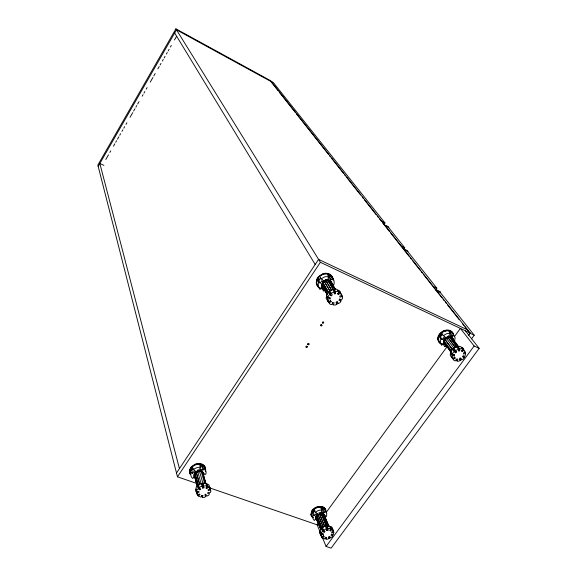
<?xml version="1.0" encoding="UTF-8"?>
<svg xmlns="http://www.w3.org/2000/svg" width="577" height="577" viewBox="0 0 577 577"><rect width="100%" height="100%" fill="white"/><g stroke="black" fill="none" stroke-linecap="round" stroke-linejoin="round"><path stroke-width="0.87" d="M319.564 514.201L319.023 512.686L320.682 512.607L326.279 525.798L324.591 526.109L320.084 515.427M320.682 512.607L322.211 512.607L327.628 525.993L322.731 514.496C322.593 513.032 319.737 515.679 319.564 513.97M325.911 280.898L325.284 279.578L325.911 280.61L324.397 281.684M324.591 526.109L319.737 514.374L317.018 516.321L316.384 517.663L317.018 520.086M439.761 335.259L440.677 334.126L440.431 333.794L439.761 335.259L441.513 334.985L440.677 334.126M327.159 279.6L328.89 279.715L329.525 280.747L327.794 280.638L327.159 279.6L325.284 279.867M326.279 525.798L320.682 512.376M333.636 290.181L327.988 280.667L329.719 281.071L334.956 289.582M312.792 517.396A7.768 5.727 -24.1 0 1 311.075 514.951C310.888 511.179 313.383 508.005 316.946 506.837L322.565 506.707L324.029 507.471L325.724 509.931L326.019 511.864L325.277 508.972A7.775 5.727 -24.1 0 0 318.086 506.959A7.775 5.727 -24.1 0 0 311.486 512.217M456.998 347.044L458.217 346.842L458.138 348.724L459.71 350.816L458.484 351.025L458.571 349.135L449.887 337.343L452.635 338.62M459.71 350.816L459.79 348.926L458.217 346.842M449.634 337.011L448.834 335.944L450.406 336.297L458.665 347.231M448.819 336.211L447.074 336.463L455.275 347.412L447.889 337.271L446.786 337.826M457.049 347.145L448.834 335.944M329.005 275.885L329.164 274.363L328.024 275.078L329.698 275.647L329.164 274.363M196.75 491.532L196.05 488.993L196.627 492.549L198.82 492.433L198.942 491.416L196.75 491.532L196.945 489.996L198.308 488.755L196.851 483.764M312.691 511.121L312.835 510.025L312.59 511.092L314.263 510.933L312.59 511.092L313.845 510.256L314.263 510.933M440.922 343.611A8.576 6.664 -33.9 0 1 438.39 341.295L437.82 339.665L438.03 338.187A8.193 6.369 -33.9 0 1 442.739 331.688L444.478 330.477L446.54 330.051A8.576 6.664 -33.9 0 1 452.837 333.001L453.392 334.638M450.457 331.378L450.356 332.128L450.37 331.169L449.209 331.753L449.555 332.9L450.37 331.169L449.526 332.583L449.209 331.753L450.457 331.378L449.526 332.583M190.41 474.229A8.273 6.39 -18.9 0 1 189.617 472.751L190.482 467.68L191.903 466.569A8.273 6.39 -18.9 0 1 201.705 464.355A8.273 6.39 -18.9 0 1 205.354 471.286M189.617 472.751L190.049 470.219M326.539 296.83L326.741 295.633L327.952 297.674L330.224 297.66L330.015 298.857L327.743 298.872L326.539 296.83L328.046 296.823M327.952 297.674L328.27 295.871L329.77 294.479L322.218 281.864L323.062 283.076L322.117 284.569M320.004 532.254L320.185 531.316L321.23 533.848L323.235 533.718L323.055 534.648L321.05 534.778L320.004 532.254L321.339 532.167M321.23 533.848L321.504 532.427L322.824 531.273L321.771 528.748L322.644 527.984L323.697 530.508L325.031 531.46L324.151 532.232L322.824 531.273M332.741 529.664L333.823 532.182L333.297 534.829L331.537 534.396L330.974 535.297L332.734 535.73L331.883 537.093L330.26 537.894L329.539 536.545L328.464 537.079L329.178 538.42L327.556 539.221L326.034 539.098L325.24 537.201M316.795 281.1L317.523 277.71L319.175 276.318A8.799 7.328 -30.5 0 1 328.104 273.779A8.799 7.328 -30.5 0 1 333.167 279.816M323.509 322.658L323.329 321.872L322.413 322.175L322.363 322.767L323.25 322.896M450.659 353.521L450.911 352.424L452.462 354.523L454.553 354.494L454.294 355.591L452.209 355.62L450.659 353.521L452.051 353.499M452.462 354.523L452.844 352.872L454.301 351.581L455.614 352.799L456.58 351.948L453.702 348.638L452.743 349.489L454.301 351.581M311.075 514.951L312.179 510.263M464.608 351.941L465.668 353.34L464.925 356.435L463.129 355.814L462.48 356.846L464.276 357.466L463.295 359.017L461.55 359.868L459.984 357.754M452.577 336.319L450.687 333.831L451.784 332.374L453.681 334.855L452.577 336.319L449.533 334.811L450.637 333.347L448.755 330.866L446.879 330.772L443.057 331.941L441.362 333.117L443.223 335.605L444.636 336.304L442.263 339.456L440.417 336.954L439.003 336.261L438.491 338.014L438.982 341.281L441.787 345.096L442.884 343.64L445.927 345.125L444.831 346.575L442.985 344.058M439.003 336.261L440.85 338.764L440.323 342.24L441.787 345.096M205.109 494.063L205.838 496.609L204.114 497.453L202.433 497.302L203.039 495.542L201.69 495.427L201.092 497.186L198.207 495.917L197.738 494.215M322.002 288.889A8.799 7.328 -30.5 0 1 316.73 279.968L317.523 277.71L322.918 273.686A8.792 7.328 -30.5 0 1 332.972 279.867M339.723 298.965L340.971 300.999L340.004 302.694L338.158 303.596L337.357 301.807L336.131 302.406L336.939 304.202L335.093 305.103L333.369 304.829L334.126 302.781L332.749 302.564L331.999 304.613L330.131 304.31L327.909 300.898M326.034 539.098L326.697 537.476L325.478 537.375L324.7 538.99L322.276 537.865L321.49 535.968M194.24 474.914L194.838 473.465M461.55 359.868L460.908 358.23L459.746 358.793L460.396 360.423L458.65 361.267L457.078 361.036L457.878 359.154L456.623 358.959L455.823 360.841L454.121 360.589L451.142 356.406M317.689 513.595L316.311 514.626L321.836 527.854L321.187 529.203L315.677 515.961L316.218 517.259L317.054 516.04L322.038 527.977L323.235 526.808L317.487 513.472L323.235 526.808M452.289 349.294L451.524 350.852L443.388 339.86L445.437 337.033L453.818 348.155L452.289 349.294L444.139 338.324M444.182 340.935L445.134 339.55M321.663 325.37L321.483 324.584L320.682 324.75L320.523 325.471L321.245 325.68M192.119 469.043L192.682 468.026L191.42 469.101L192.119 469.043L191.102 468.625M468.596 335.215L470.19 333.037L270.368 80.571L175.884 28.85L97.845 165.072L177.471 476.818L196.151 483.245M98.184 166.4L176.483 29.809L271.219 81.645M105.807 159.483L108.505 154.795M109.846 152.451L110.748 150.885M113.438 146.205L114.787 143.861M115.681 142.295L116.583 140.738M117.477 139.172L118.826 136.828M119.72 135.263L120.615 133.705M121.963 131.361L122.858 129.796M123.759 128.238L124.654 126.673M126.002 124.329L126.897 122.771M130.041 117.297L132.732 112.616M133.633 111.051L134.975 108.707M135.876 107.149L136.771 105.584M137.665 104.019L139.014 101.675M142.158 96.208L143.053 94.65M143.947 93.085L144.849 91.527M146.197 89.183L147.092 87.617M150.229 82.15L152.927 77.462M153.821 75.904L155.17 73.56M157.86 68.872L159.209 66.528M160.103 64.963L160.997 63.405M162.346 61.061L163.248 59.496M164.142 57.938L165.036 56.373M166.385 54.029L167.28 52.471M168.181 50.906L169.075 49.341M170.424 46.997L171.319 45.439M174.463 39.972L176.259 36.849M176.497 473.032L318.569 259.376L467.759 329.965M177.471 476.818L320.386 262.304L175.884 28.85M189.761 469.765L191.903 466.569M316.73 279.968L319.175 276.318M383.957 224.424L384.967 222.938L273.166 82.36L270.317 80.802L278.121 90.661M403.741 249.307L404.765 247.829L388.343 227.179M331.241 279.758L329.755 277.357L330.859 275.777L332.352 278.172L331.241 279.758L327.859 278.092L328.962 276.498L327.484 274.111A8.302 6.917 -30.5 0 0 319.608 276.491L321.057 278.893L322.637 279.672L320.257 283.091L318.814 280.667L320.711 277.941M191.816 470.262L190.251 469.685L191.081 472.707L192.653 473.291L191.816 470.262L193.064 468.474M318.814 280.667L317.242 279.903A8.302 6.917 -30.5 0 0 318.634 286.791L320.069 289.228L321.173 287.656L323.877 288.976M192.653 473.291L194.752 470.291L193.18 469.714L192.336 466.692L195.834 464.73L199.801 464.326L200.666 467.334L199.692 468.726L203.068 469.981L204.042 468.589L203.162 465.589L202.188 466.973L203.068 469.981M322.738 287.389L322.009 288.435L323.459 290.873L325.197 290.556M323.459 290.873L324.555 289.301M203.371 475.001L204.208 473.804L205.758 474.381A7.84 6.044 -18.9 0 0 204.042 468.589M435.808 289.647L436.854 288.175L407.463 251.219M318.201 523.361L317.141 524.818L320.242 532.311M326.164 512.455L447.132 346.597M454.561 336.413L460.396 328.414L474.143 346.005L479.155 348.342L331.126 548.15L326.092 546.469L322.305 537.31M468.272 335.295L469.866 333.124L464.846 326.777M471.582 338.8L474.236 335.187L439.977 292.106M326.092 546.469L474.143 346.005M440.417 336.954L442.775 333.809M324.288 512.513L323.005 509.505L323.978 508.222L325.269 511.222L324.288 512.513L321.288 511.388L322.269 510.097L320.985 507.096L317.336 507.508L314.025 509.361L315.28 512.369L316.679 512.895L314.58 515.679L313.325 512.657L314.891 510.573M339.088 292.2L337.632 294.025L338.641 294.616L340.098 292.799L338.843 290.779L337.833 290.181L339.088 292.2L337.552 291.306L335.569 291.623L334.335 289.604L333.023 289.82L334.256 291.839L334.285 293.902L335.598 293.693L335.569 291.623M206.58 485.401L207.439 484.341L206.422 483.887L207.157 486.411L205.866 488.012L206.883 488.467L208.174 486.865L207.439 484.341M462.999 349.424L461.564 351.104L462.466 351.638L463.901 349.958L462.314 347.873L461.412 347.34L462.999 349.424L461.636 348.616L459.79 348.926M330.001 527.897L330.852 526.909L329.957 526.505L331.032 529.015L329.755 530.501L330.65 530.905L331.934 529.419L330.852 526.909M322.442 282.038L323.776 280.646L329.957 291.075L331.725 290.159L326.113 280.934L324.368 281.836L323.264 283.401L328.363 291.89M329.719 281.071L335.187 289.423M335.417 289.185L330.21 280.732L330.614 282.002M194.709 472.303L195.906 471.07L199.642 484.334L198.423 485.582L194.478 472.166L195.069 473.602M198.423 485.582L195.185 474.005C196.331 472.26 197.471 471.762 199.599 471.734L202.909 483.274L201.084 483.591L197.298 470.096L200.789 470.053L204.611 483.288L202.909 483.274M200.789 470.053L202.895 472.058L203.082 473.811M202.498 472.145L205.52 483.476M452.498 349.453L445.386 339.882C446.648 338.136 447.745 337.531 449.872 337.61M451.221 351.696L444.391 342.442L443.886 342.745L443.598 341.368M450.406 336.297L451.351 337.437M450.998 352.403L444.903 343.603M445.148 343.942L444.34 342.825L444.434 341.267L445.386 339.882M316.513 518.182L315.677 517.28L321.129 529.657M322.557 514.093L322.211 512.607M329.013 526.859L324.007 514.424L323.38 513.321L322.009 512.802M324.101 515.016L322.731 514.496M196.295 472.238L197.348 471.25M329.546 291.529L328.551 292.445L331.277 295.813L332.273 294.897L329.546 291.529L330.542 292.416M330.051 293.787L331.047 292.864M198.308 488.755L199.844 489.815L200.746 488.993L199.209 487.933L200.572 486.692L202.469 486.332L201.748 483.8L203.003 483.562L203.883 487.825L202.628 488.07L202.152 486.382M452.743 349.489L454.056 350.701L455.015 349.85M201.647 464.73L200.342 465.87L202.073 465.329L201.647 464.73L202.073 465.329M323.697 530.508L325.024 529.347L326.77 528.994L326.806 530.588L327.96 530.357L327.931 528.756L326.863 526.246L325.709 526.476L326.77 528.994M322.644 507.443L321.389 508.51L322.997 507.998L322.644 507.443L322.997 507.998M190.482 467.68L195.459 464.031A8.273 6.39 -18.9 0 1 203.255 464.802A8.273 6.39 -18.9 0 1 205.239 470.882M327.238 299.99L328.45 302.038L330.419 300.689L331.09 301.598L329.121 302.947M196.627 492.549L197.5 495.181L199.325 493.955L200.024 494.691L198.207 495.917M453.262 359.341L455.145 358.093L454.575 357.264L452.685 358.519L452.209 355.62M320.632 534.67L321.677 537.201L323.416 536.047L324.007 536.718L322.276 537.865M321.057 278.893L324.829 276.765L328.962 276.498M443.223 335.605L446.807 333.621L450.637 333.347M196.043 472.231L197.687 471.64M199.411 484.197L201.084 483.591M323.033 526.686L324.591 525.885M455.296 347.145L453.818 348.155M330.765 293.556L334.256 291.839M453.702 348.638L455.267 350.729L458.571 349.135M332.525 528.813L333.607 531.323L331.624 532.008L331.84 532.859L333.823 532.182M209.415 486.425L210.158 488.957L208.03 489.671L208.333 490.601L210.461 489.887L209.718 487.356M340.733 293.361L341.988 295.388L339.738 296.109L339.976 297.227L342.226 296.506L342.587 298.194L341.613 299.881L339.622 299.182L338.98 300.307L340.971 300.999M442.739 331.688L446.786 330.383A8.576 6.664 -33.9 0 1 453.089 333.333L453.522 335.915M465.668 353.34L463.555 354.018L463.389 352.994L465.502 352.316L463.901 349.958M200.746 465.177L201.957 464.932M325.738 528.07L326.892 527.84L327.96 530.357M327.931 528.756L329.683 528.402L331.032 529.015M444.831 346.575L447.269 346.113M203.003 483.562L203.162 485.293L201.907 485.538L201.748 483.8M203.724 486.086L205.621 485.726L207.157 486.411M328.024 275.078L329.546 274.811M194.644 476.292L197.219 486.699M194.189 473.558L197.579 486.909M321.815 283.487L327.397 293.404M331.746 283.552L332.302 285.016M322.204 286.69L321.807 285.182M327.988 280.956L326.106 281.223L331.256 289.683M439.761 335.071L441.513 334.985M318.49 279.282L319.218 279.246L318.259 277.948L318.49 279.282L318.093 278.857L319.218 279.246M326.279 525.568L327.83 525.791M199.101 469.786L199.584 471.488L201.279 471.748L203.392 473.753M208.896 487.623L317.624 524.983M316.903 519.747L315.403 519.192L314.436 520.476A7.364 5.417 -24.1 0 1 313.181 515.16L311.933 512.138L313.325 512.657M195.502 477.734L193.822 477.114L192.848 478.492A7.84 6.044 -18.9 0 1 191.081 472.707M313.181 515.16L314.58 515.679M325.096 516.026L326.481 516.545L326.806 513.58L325.269 511.222M199.671 466.028L202.188 466.973M320.762 508.669L323.005 509.505M103.91 165.397L99.85 163.493L179.433 468.618M320.386 262.304L470.19 333.037M469.866 333.124L474.236 335.187M436.854 288.175L432.736 286.17L423.374 274.335M440.85 338.764L442.263 339.456M317.242 279.903L318.677 282.319L320.257 283.091M453.169 340.502L454.575 341.195L455.116 337.725L453.681 334.855M332.128 284.331L333.694 285.096A8.338 6.931 -30.5 0 0 332.352 278.172M328.407 276.686L329.755 277.357M400.871 245.881L404.765 247.829M384.57 225.275C392.425 230.021 387.448 225.419 384.736 225.189M384.967 222.938L381.224 221.034L379.551 218.921M384.765 225.376L382.392 222.513L382.796 222.736M195.185 474.005L194.355 475.318L195.235 477.958L195.12 477.547M463.54 348.508L459.919 346.359L455.029 347.181L451.164 350.6L450.147 354.992L452.447 358.295M319.846 287.973L318.187 286.899L316.254 283.639M321.771 528.748L323.098 529.708L324.151 532.232M323.264 283.401L322.312 284.894L322.305 286.596L323.019 288.053L322.824 287.728M403.734 249.192C406.208 249.192 412.021 254.262 403.547 249.271L409.057 256.231M329.77 294.479L331.277 295.813M455.267 350.729L456.58 351.948M384.498 225.181L389.461 231.456M208.174 486.865L210.158 488.957M196.807 492.498L195.682 491.323L196.18 487.248L199.801 483.952L204.835 482.992L208.903 484.817L210.107 488.546M433.623 286.957L433.219 286.704L435.743 289.979M435.996 289.957C438.311 289.892 445.473 295.446 435.837 290.094L441.975 297.855M321.23 535.333L319.651 533.451L320.365 529.693L323.877 526.621L328.522 525.683L332.114 527.313L332.972 530.739M331.934 529.419L333.607 531.323M279.232 92.075L295.395 112.508M296.506 113.921L328.277 154.088M329.395 155.501L330.506 156.908M331.624 158.314L343.322 173.114M344.44 174.528L345.551 175.935M346.669 177.348L360.603 194.961M362.277 197.074L363.387 198.488M364.505 199.894L376.204 214.694M377.322 216.101L378.433 217.515M390.55 232.834L400.33 245.196M410.16 257.623L411.257 259.015M412.36 260.407L420.07 270.159M421.167 271.551L422.27 272.943M443.086 299.268L444.203 300.675M445.321 302.088L446.439 303.502M447.55 304.908L459.263 319.723M462.61 323.957L463.728 325.363M401.159 246.242L403.467 249.163M465.307 330.729L479.155 348.342M451.575 337.213L458.816 346.799M461.412 350.246L462.466 351.638M453.298 340.646L457.929 346.777M463.223 356.067L464.276 357.466M454.056 350.701L455.614 352.799M459.35 359.017L460.396 360.423M328.818 302.088L326.12 298.453L326.957 293.664L330.938 289.971L336.203 289.12L340.264 291.5L340.74 293.751M453.262 354.191L454.294 355.591M443.302 341.411L450.918 351.739M454.106 356.687L455.145 358.093M456.039 359.622L457.078 361.036M451.784 332.374L452.736 333.679M340.098 292.799L341.988 295.388M440.431 333.794L441.167 334.855M324.029 507.471L325.724 509.931M341.389 295.15L342.226 296.506M331.551 283.228L335.251 289.243M337.812 293.267L338.641 294.616M333.174 286.444L334.054 287.865M327.159 279.311L333.636 289.885M335.598 293.693L334.364 291.666L334.335 289.604M174.665 32.983L315.179 264.475M336.918 301.547L338.158 303.596M323.776 280.646L329.719 290.476M205.838 496.609L204.95 495.138L206.09 494.576L206.977 496.047L208.701 495.196L209.53 493.732L207.569 493.234L208.117 492.26L210.086 492.758L210.915 491.294L210.461 489.887M336.11 302.831L336.939 304.202M323.091 285.622L326.798 291.811M322.435 286.221L327.318 294.414M329.2 297.494L330.015 298.857M323.675 288.536L324.526 289.964M325.385 291.399L326.236 292.835M332.15 302.781L333.369 304.829M321.49 285.226L326.993 294.465M330.275 300.235L331.09 301.598M323.928 514.612L324.728 516.119M330.21 280.732L330.909 282.196M444.095 342.486L444.679 343.82M323.38 513.321L329.013 526.512M330.116 529.65L330.65 530.905M331.926 533.84L332.734 535.73M323.726 514.807L328.811 526.714M329.719 536.624L330.26 537.894M326.272 529.333L326.806 530.588M328.645 537.158L329.178 538.42M317.22 519.884L320.653 528.143M323.481 535.449L324.007 536.718M316.852 519.675L321.137 529.989M322.529 533.386L323.055 534.648M315.677 517.28L320.841 529.708M453.212 339.319L452.815 338.36A5.215 4.039 -33.8 0 0 448.848 336.788L446.418 337.682A4.969 3.851 -33.9 0 0 443.756 341.721L444.24 343.748A5.207 4.039 -33.9 0 0 444.939 344.527M203.32 474.633L205.96 483.706M202.123 470.846L205.967 484.089M206.393 486.779L206.883 488.467M203.162 485.293L203.883 487.825M195.906 471.07L196.274 472.368M196.62 473.594L199.411 483.504M201.957 495.607L202.433 497.302M199.844 489.815L199.13 487.276L197.601 486.223L198.502 485.401L199.209 487.933M195.697 479.617L196.389 482.105M196.8 492.635L197.5 495.181M321.05 534.778L321.677 537.201M327.743 298.872L328.45 302.038M438.03 338.187L438.635 341.627A8.583 6.664 -33.9 0 0 444.268 344.563M205.304 467.5L205.664 469.563M332.821 278.309L333.037 279.838M202.469 486.332L202.628 488.07M453.544 340.733L453.464 339.658A5.207 4.032 -33.8 0 0 449.101 337.119L446.663 338.021A4.977 3.859 -33.8 0 0 444.009 342.046L444.088 343.127A5.207 4.032 -33.9 0 0 446.122 345.399M326.863 526.246L326.892 527.84M190.518 474.633A8.273 6.39 -18.9 0 1 189.472 471.496M195.019 478.167A5.027 3.873 -19 0 1 197.868 471.517A5.027 3.873 -19 0 1 203.717 475.498M203.594 475.095A5.027 3.873 -19 0 0 199.887 470.839A5.027 3.873 -19 0 0 194.009 474.597L194.11 476.631A5.027 3.873 -19 0 0 195.473 478.182M190.439 473.638A7.804 6.03 -18.9 0 1 190.251 469.685M203.162 465.589A7.804 6.03 -18.9 0 1 205.203 469.743M193.18 469.714A7.84 6.044 -18.9 0 1 200.666 467.334M437.82 339.665A8.215 6.383 -33.9 0 1 444.478 330.477M331.955 284.079A5.344 4.443 -30.5 0 0 327.585 280.047A5.344 4.443 -30.5 0 0 321.894 284.194L321.858 286.596A5.344 4.443 -30.5 0 0 324.195 289.099M323.336 288.825A5.344 4.443 -30.5 0 1 325.147 281.028A5.344 4.443 -30.5 0 1 332.15 284.403M330.859 275.777A8.302 6.917 -30.5 0 1 332.496 278.554M320.069 289.228A8.338 6.931 -30.5 0 1 318.677 282.319M312.958 517.8A7.775 5.727 -24.1 0 1 311.104 513.818M315.28 512.369A7.364 5.417 -24.1 0 1 322.269 510.097M324.743 517.324A4.717 3.469 -24.1 0 0 321.627 513.436A4.717 3.469 -24.1 0 0 316.023 516.97L315.994 518.846A4.717 3.469 -24.1 0 0 317.141 520.259M317.307 520.67A4.724 3.469 -24.1 0 1 318.886 514.504A4.724 3.469 -24.1 0 1 325.089 516.761M313.181 517.446A7.335 5.402 -24.1 0 1 311.933 512.138M323.978 508.222A7.335 5.402 -24.1 0 1 325.608 511.301M307.325 346.755L306.813 347.513L306.034 347.181L306.387 346.496L307.325 346.755M321.959 325.269L321.439 326.034L320.653 325.536L321.36 324.887L321.959 325.269M322.529 322.673L322.94 323.358L323.805 322.557L323.026 322.211L322.529 322.673M307.137 346.395L306.784 347.073L305.904 346.95L306.358 346.063L307.137 346.395M307.945 344.065L308.284 344.873L309.157 344.238L308.515 343.358L307.649 344L307.945 344.469L308.745 344.303L308.861 343.762L307.945 344.065"/></g></svg>
